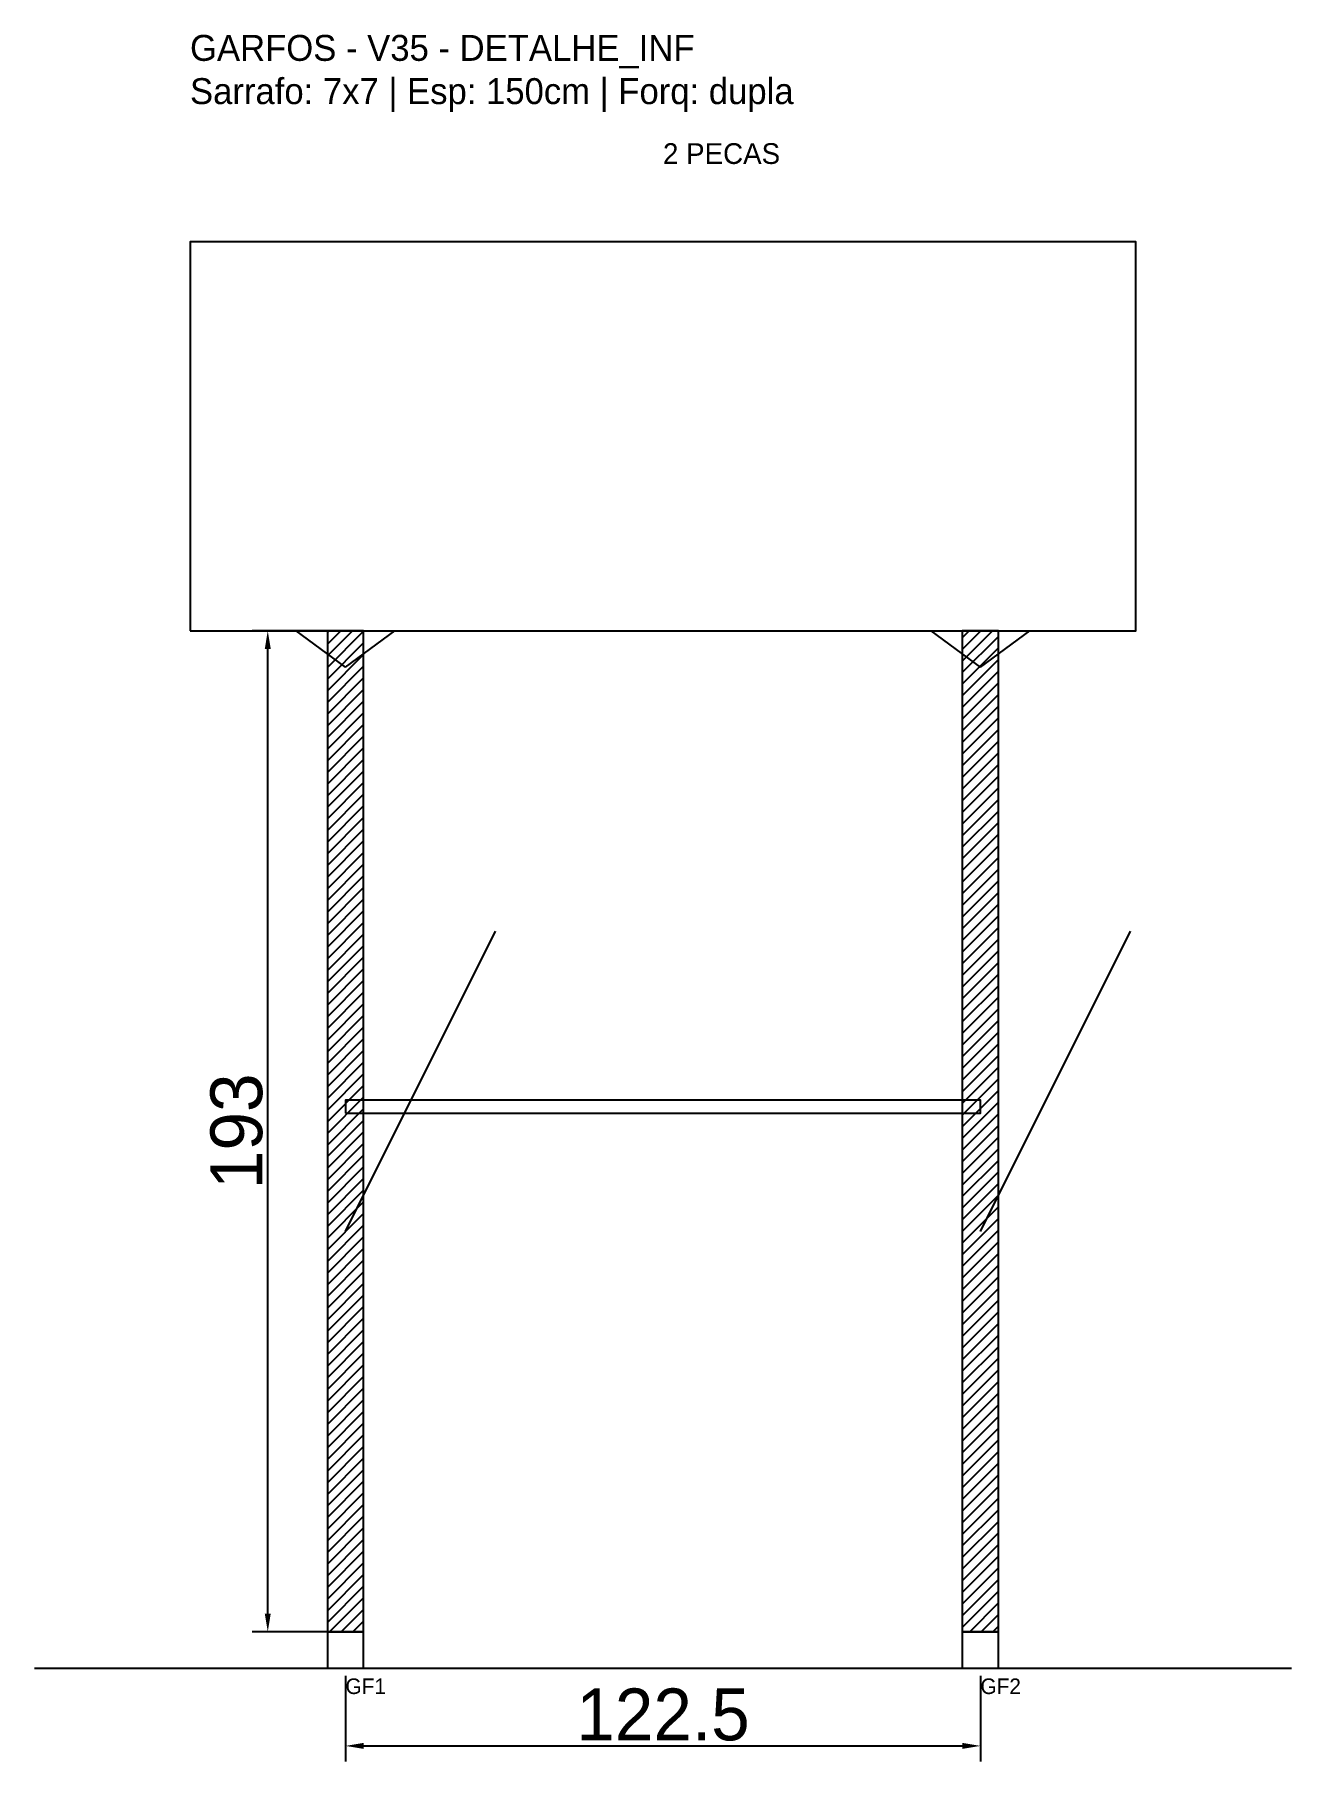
# Model space of a CAD drawing. Header units: metres. Extents: x -30 to 213, y -25 to 308.
import ezdxf

# ---------------------------------------------------------------- set-up
doc = ezdxf.new("R2010")
doc.units = ezdxf.units.M
for name, color, linetype in [('BARRA_ANCORAGEM', 1, 'Continuous'), ('COTA', 241, 'Continuous'), ('GARFOS OK', 3, 'Continuous'), ('NOME DA VIGA', 6, 'Continuous'), ('SARR_7x7', 40, 'Continuous'), ('TIRAS REESCORAMENTO', 252, 'Continuous'), ('VIGAS', 3, 'Continuous')]:
    doc.layers.add(name, color=color, linetype=linetype)
doc.dimstyles.new('EZ DXF', dxfattribs={"dimtxt": 10, "dimasz": 3.5, "dimexe": 3, "dimexo": 1.5, "dimgap": 1, "dimtad": 1, "dimdec": 1, "dimdsep": 46, "dimcen": 2.5, "dimazin": 3, "dimtfac": 1, "dimtmove": 0, "dimatfit": 3})

msp = doc.modelspace()

# ---------------------------------------------------------------- hatches: boundary and pattern name
at = {"layer": 'COTA'}
h = msp.add_hatch(dxfattribs=at)
h.set_pattern_fill('ANSI31', scale=0.5)
h.paths.add_polyline_path([(26.5, 0), (33.5, 0), (33.5, 193), (26.5, 193)])
h = msp.add_hatch(dxfattribs=at)
h.set_pattern_fill('ANSI31', scale=0.5)
h.paths.add_polyline_path([(149, 0), (156, 0), (156, 193), (149, 193)])

# ---------------------------------------------------------------- linework, layer by layer
at = {"layer": 'BARRA_ANCORAGEM'}
for p, q in [((30, 77.2), (58.95, 135.1)), ((152.5, 77.2), (181.45, 135.1))]:
    msp.add_line(p, q, dxfattribs=at)
at = {"layer": 'GARFOS OK'}
for p, q in [((30, 186), (20.5, 193)), ((20.5, 193), (39.5, 193)), ((30, 186), (39.5, 193)), ((152.5, 186), (143, 193)), ((143, 193), (162, 193)), ((152.5, 186), (162, 193))]:
    msp.add_line(p, q, dxfattribs=at)
at = {"layer": 'GARFOS OK', "linetype": 'CONTINUOUS'}
msp.add_line((-30, -7), (212.5, -7), dxfattribs=at)
at = {"layer": 'GARFOS OK'}
for points in [[(26.5, 0), (33.5, 0), (33.5, 193), (26.5, 193), (26.5, 0)], [(149, 0), (156, 0), (156, 193), (149, 193), (149, 0)]]:
    msp.add_lwpolyline(points, dxfattribs=at)
at = {"layer": 'SARR_7x7'}
for points in [[(26.5, -7), (33.5, -7), (33.5, 0), (26.5, 0), (26.5, -7)], [(149, -7), (156, -7), (156, 0), (149, 0), (149, -7)]]:
    msp.add_lwpolyline(points, dxfattribs=at)
at = {"layer": 'TIRAS REESCORAMENTO'}
msp.add_lwpolyline([(30, 100), (152.5, 100), (152.5, 102.5), (30, 102.5), (30, 100)], dxfattribs=at)
at = {"layer": 'VIGAS'}
msp.add_lwpolyline([(0, 193), (182.5, 193), (182.5, 268), (0, 268), (0, 193)], dxfattribs=at)

# ---------------------------------------------------------------- texts
at = {"layer": 'NOME DA VIGA'}
for s, height, p in [('2 PECAS', 4, (91.25, 283)), ('GF1', 3, (30, -12)), ('GF2', 3, (152.5, -12))]:
    msp.add_text(s, height=height, dxfattribs=at).set_placement(p)
at = {"layer": 'NOME DA VIGA', "insert": (0, 293), "char_height": 5, "attachment_point": 7}
msp.add_mtext('GARFOS - V35 - DETALHE_INF\\PSarrafo: 7x7 | Esp: 150cm | Forq: dupla', dxfattribs=at)

# ---------------------------------------------------------------- dimensions: what is measured, and where the dimension line sits
at = {"layer": 'COTA'}
msp.add_linear_dim(base=(15, 0), p1=(30, 0), p2=(30, 193), angle=90, dimstyle='EZ DXF', dxfattribs=at).render()
msp.add_linear_dim(base=(30, -22), p1=(30, -7), p2=(152.5, -7), dimstyle='EZ DXF', dxfattribs=at).render()

doc.saveas('drawing.dxf')
